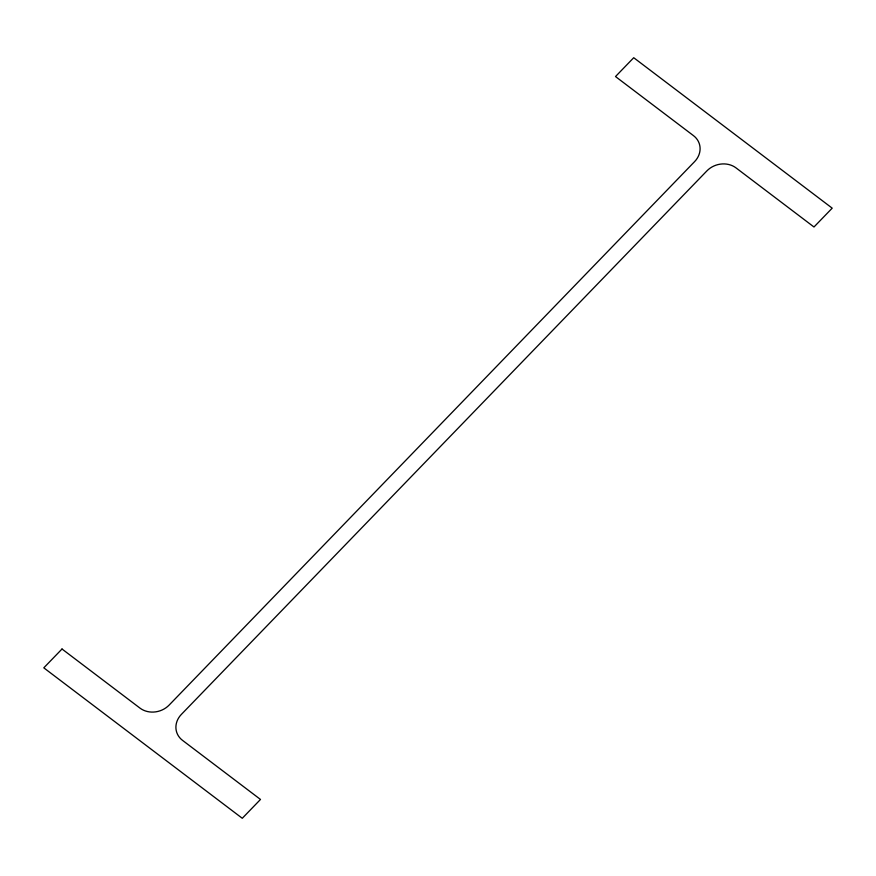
<?xml version="1.0" encoding="UTF-8"?>
<svg xmlns="http://www.w3.org/2000/svg" width="876" height="876" viewBox="0 0 876 876"><rect width="100%" height="100%" fill="white"/><g stroke="black" fill="none" stroke-linecap="round" stroke-linejoin="round"><path stroke-width="1.31" d="M62.01 649.007L43.8 667.84L242.28 818.283L260.49 799.449L182.515 740.351A20.849 18.232 -17.4 0 1 181.387 714.389L706.877 170.908A20.849 18.232 -17.4 0 1 736.026 167.896L813.99 226.994L832.2 208.159L633.72 57.717L615.51 76.551L693.485 135.649A20.849 18.232 -17.4 0 1 694.613 161.611L169.123 705.092A20.849 18.232 -17.4 0 1 139.974 708.104L62.01 649.007"/></g></svg>
